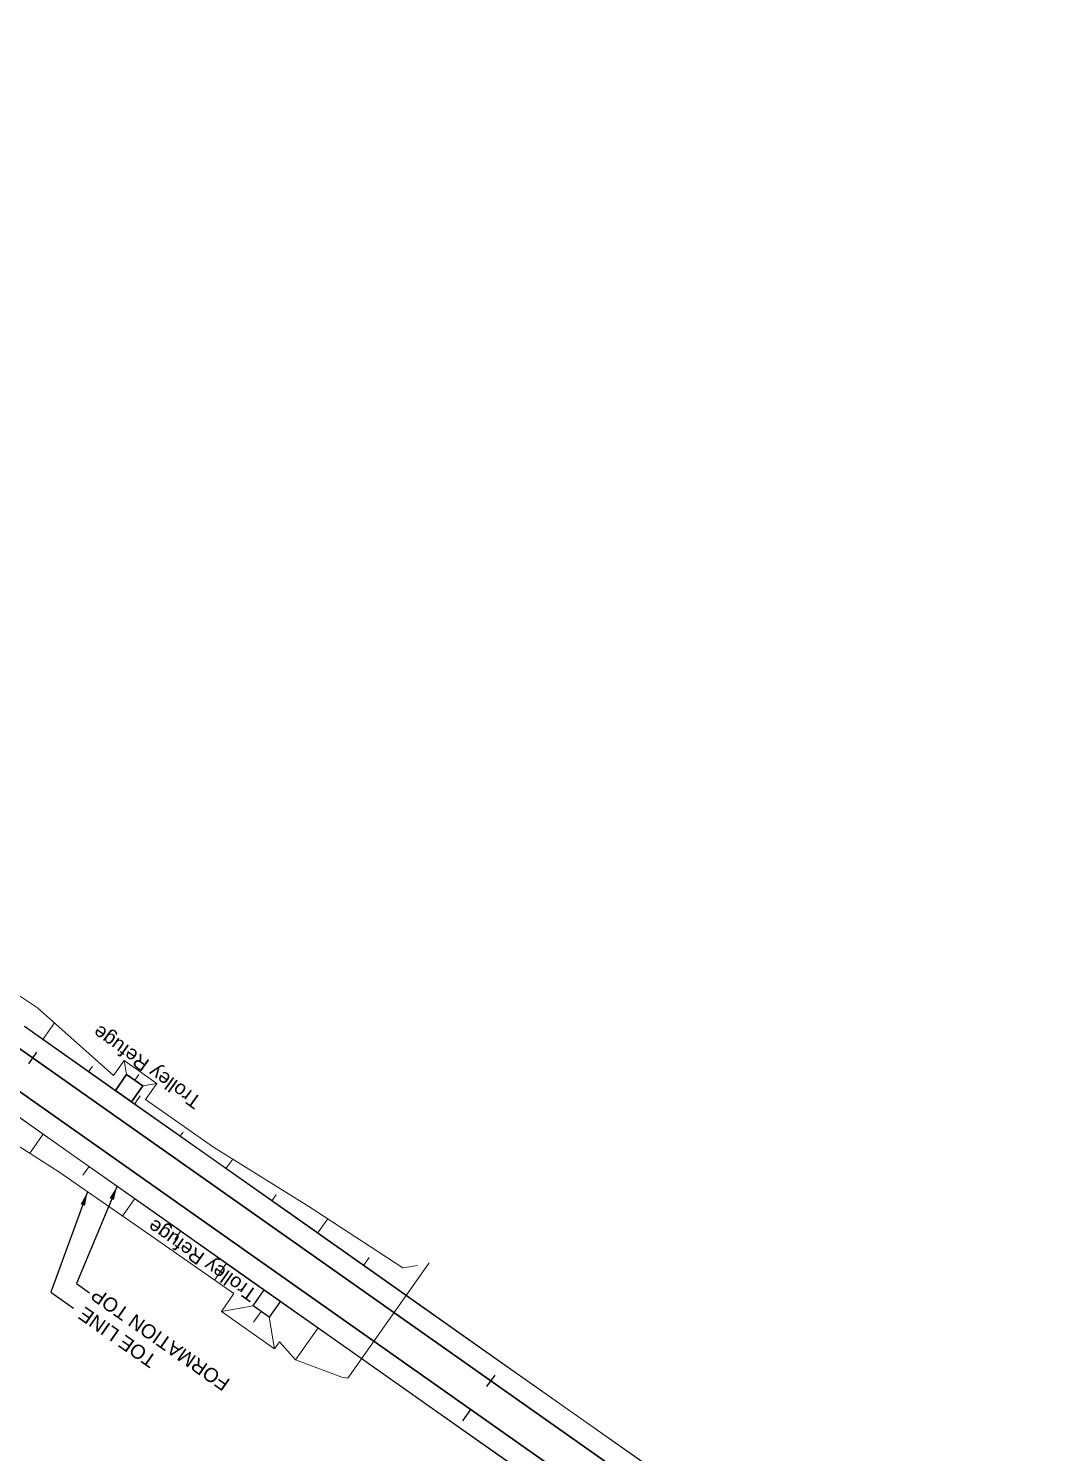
# Model space of a CAD drawing. Header units: metres. Extents: x 646784 to 658818, y 3369438 to 3378376.
# Drawn here: x 658107.3 to 658289.6, y 3369939.5 to 3370193.6 of the extents above; entities that cross this region are included whole.
import ezdxf
from ezdxf.enums import TextEntityAlignment as Align

# ---------------------------------------------------------------- set-up
doc = ezdxf.new("R2010")
doc.units = ezdxf.units.M
doc.header["$MEASUREMENT"] = 0
doc.linetypes.add('CENTER2', pattern=[1.125, 0.75, -0.125, 0.125, -0.125])
for name, color, linetype, lineweight in [('C-ALIG-DG-SPIRAL', 1, 'CENTER2', 70), ('C-ALIG-LABL-DG', 1, 'Continuous', 25), ('PROPOSED DFCC TOE LINE', 239, 'Continuous', 0), ('PROPOSED DFCC TOE SLOPES', 239, 'Continuous', 0), ('PROPOSED DFCC TRACK', 1, 'Continuous', 0)]:
    doc.layers.add(name, color=color, linetype=linetype, lineweight=lineweight)
for name, color, linetype in [('LINK LINE', 190, 'Continuous'), ('PROPOSED DFCC FORMATION LINE', 187, 'Continuous'), ('PROPOSED FORMATION LINE - Connecting line', 187, 'Continuous'), ('PROPOSED FORMATION LINE - PLAN', 187, 'Continuous'), ('Trolley Refuse', 10, 'Continuous')]:
    doc.layers.add(name, color=color, linetype=linetype)
doc.styles.get("Standard").update_dxf_attribs({"font": 'arial.ttf'})
doc.styles.add('Style-Arial', font='arial.ttf')
doc.dimstyles.new('ISO-25', dxfattribs={"dimtxt": 2.5, "dimasz": 2.5, "dimexe": 1.25, "dimexo": 0.625, "dimtad": 1, "dimtxsty": 'Standard', "dimcen": 2.5, "dimadec": 0, "dimazin": 0, "dimtfac": 1, "dimtmove": 0, "dimatfit": 3, "dimfxl": 1, "dimarcsym": 0})

# ---------------------------------------------------------------- blocks, each defined once
blk = doc.blocks.new('Tick Hor')
blk.add_lwpolyline([(-0.5, 0), (0.5, 0)])

msp = doc.modelspace()

# ---------------------------------------------------------------- linework, layer by layer
at = {"layer": 'C-ALIG-DG-SPIRAL', "color": 1, "linetype": 'Continuous', "lineweight": 30, "flags": 128}
msp.add_lwpolyline([(658289.6172, 3369874.2514), (657836.5764, 3370193.6147)], dxfattribs=at)
at = {"layer": 'C-ALIG-LABL-DG', "color": 1, "linetype": 'Continuous', "lineweight": 25}
msp.add_line((658186.1406, 3369947.1955), (658184.7002, 3369945.1521), dxfattribs=at)
at = {"layer": 'LINK LINE', "color": 190, "lineweight": 0, "flags": 128}
msp.add_lwpolyline([(658092.2326, 3370029.9464), (658108.8959, 3370018.8723), (658122.4725, 3370006.8016), (658124.3583, 3370009.4805), (658130.1855, 3370005.3783), (658128.1727, 3370002.5191), (658140.2952, 3369993.99), (658157.3117, 3369983.4169), (658174.0634, 3369972.4682), (658176.705, 3369972.8733)], dxfattribs=at)
at = {"layer": 'LINK LINE', "linetype": 'Continuous', "lineweight": 30, "flags": 128}
msp.add_lwpolyline([(658274.4557, 3369892.586), (658082.6553, 3370027.7924)], dxfattribs=at)
at = {"layer": 'LINK LINE', "color": 190, "linetype": 'Continuous', "lineweight": 0, "flags": 128}
for points in [[(658109.8281, 3370013.2255), (658111.9159, 3370016.1872)], [(658124.7972, 3370006.9542), (658124.3583, 3370009.4805)], [(658118.0015, 3370007.4639), (658118.7193, 3370008.4821)], [(658126.2282, 3370005.9468), (658126.946, 3370006.965)], [(658127.6592, 3370004.9394), (658130.1855, 3370005.3783)], [(658126.1748, 3370001.7022), (658127.2221, 3370003.1879)], [(658134.3481, 3369995.9406), (658134.8744, 3369996.6871)], [(658142.5215, 3369990.1789), (658143.7117, 3369991.8673)], [(658150.6948, 3369984.4173), (658151.4574, 3369985.499)], [(658158.8681, 3369978.6556), (658160.675, 3369981.2187)], [(658167.0415, 3369972.894), (658168.0461, 3369974.3192)]]:
    msp.add_lwpolyline(points, dxfattribs=at)
at = {"layer": 'LINK LINE', "linetype": 'Continuous', "lineweight": 30, "flags": 128}
msp.add_lwpolyline([(658124.7972, 3370006.9542), (658127.6592, 3370004.9394), (658125.6445, 3370002.0775), (658122.7825, 3370004.0922)], close=True, dxfattribs=at)
at = {"layer": 'PROPOSED DFCC FORMATION LINE', "lineweight": 0, "flags": 128}
for points in [[(658220.9729, 3369934.8759), (658204.6262, 3369946.3992), (658188.2795, 3369957.9225), (658171.9329, 3369969.4458), (658155.5862, 3369980.9691), (658139.2395, 3369992.4924), (658122.8929, 3370004.0157), (658106.5462, 3370015.5391)], [(658229.3691, 3369912.073), (658213.0225, 3369923.5963), (658196.6758, 3369935.1196), (658180.3291, 3369946.6429), (658163.9825, 3369958.1662), (658147.6358, 3369969.6895), (658131.2891, 3369981.2128), (658114.9425, 3369992.7361), (658098.5958, 3370004.2594)], [(658196.7046, 3369935.1604), (658180.3579, 3369946.6837), (658164.0113, 3369958.207), (658147.6646, 3369969.7303), (658131.3179, 3369981.2536), (658114.9713, 3369992.7769), (658098.6246, 3370004.3002)]]:
    msp.add_lwpolyline(points, dxfattribs=at)
at = {"layer": 'PROPOSED DFCC TOE LINE', "lineweight": 0, "flags": 128}
for points in [[(658143.9384, 3369967.8679), (658129.158, 3369978.1895), (658112.7193, 3369989.5823), (658095.8348, 3370000.3426), (658079.083, 3370011.2913), (658062.6147, 3370022.6421), (658045.8749, 3370033.6077), (658038.1212, 3370038.4976)], [(658152.0755, 3369959.2952), (658151.1782, 3369958.0223), (658141.7053, 3369964.7), (658143.9384, 3369967.8679)], [(658147.342, 3369965.6755), (658141.7053, 3369964.7)], [(658150.2027, 3369963.659), (658151.1782, 3369958.0223)], [(658163.1575, 3369952.9702), (658154.9262, 3369956.0408), (658152.0755, 3369959.2952)]]:
    msp.add_lwpolyline(points, dxfattribs=at)
at = {"layer": 'PROPOSED DFCC TOE SLOPES', "linetype": 'Continuous', "lineweight": 0, "flags": 128}
for points in [[(658109.9222, 3369996.3362), (658107.5041, 3369992.9059)], [(658118.0956, 3369990.5745), (658116.9784, 3369988.9897)], [(658126.2689, 3369984.8129), (658124.0805, 3369981.7084)], [(658134.4422, 3369979.0512), (658133.3671, 3369977.5261)], [(658142.6156, 3369973.2896), (658140.4908, 3369970.2755)], [(658148.7723, 3369964.6673), (658147.4514, 3369962.7934)], [(658158.9622, 3369961.7663), (658154.9262, 3369956.0408)]]:
    msp.add_lwpolyline(points, dxfattribs=at)
at = {"layer": 'PROPOSED DFCC TRACK', "color": 12, "flags": 128}
msp.add_lwpolyline([(658289.6175, 3369874.2512), (657836.5764, 3370193.6147)], dxfattribs=at)
at = {"layer": 'PROPOSED DFCC TRACK', "linetype": 'Continuous', "elevation": 270.988, "flags": 128}
msp.add_lwpolyline([(658178.778, 3369973.341), (658164.2701, 3369952.7689), (658163.1575, 3369952.9702)], dxfattribs=at)
at = {"layer": 'PROPOSED FORMATION LINE - Connecting line', "lineweight": 0, "flags": 128}
msp.add_lwpolyline([(658237.3483, 3369923.3935), (658221.0017, 3369934.9168), (658204.655, 3369946.4401), (658188.3083, 3369957.9634), (658171.9617, 3369969.4867), (658155.615, 3369981.01), (658139.2683, 3369992.5333), (658122.9217, 3370004.0566), (658106.575, 3370015.5799)], dxfattribs=at)
at = {"layer": 'Trolley Refuse'}
msp.add_lwpolyline([(658149.3586, 3369968.5362), (658152.2192, 3369966.5196), (658150.2027, 3369963.659), (658147.342, 3369965.6755)], close=True, dxfattribs=at)

# ---------------------------------------------------------------- block references
at = {"layer": 'LINK LINE', "linetype": 'Continuous', "lineweight": 30, "xscale": 2.5, "yscale": 2.5, "zscale": 2.5, "rotation": 234.818733108961}
for p in [(658108.0074, 3370009.9209), (658189.7408, 3369952.3044)]:
    msp.add_blockref('Tick Hor', p, dxfattribs=at)

# ---------------------------------------------------------------- texts
at = {"layer": 'LINK LINE', "linetype": 'Continuous', "lineweight": 30, "style": 'Style-Arial'}
msp.add_text('Trolley Refuge', height=2.5, rotation=144.282927, dxfattribs=at).set_placement((658138.3661, 3370002.6821))
at = {"layer": 'PROPOSED DFCC TOE LINE', "lineweight": 0}
msp.add_text(' TOE LINE', height=2.5, rotation=145.006479, dxfattribs=at).set_placement((658117.3589, 3369965.6542), align=Align.RIGHT)
at = {"layer": 'PROPOSED FORMATION LINE - PLAN', "lineweight": 0}
msp.add_text(' FORMATION TOP', height=2.5, rotation=145.006479, dxfattribs=at).set_placement((658119.5952, 3369969.0664), align=Align.RIGHT)
at = {"layer": 'Trolley Refuse', "style": 'Style-Arial'}
msp.add_text('Trolley Refuge', height=2.5, rotation=145, dxfattribs=at).set_placement((658148.2967, 3369968.2977))

# ---------------------------------------------------------------- leaders
at = {"layer": 'PROPOSED DFCC TOE LINE', "lineweight": 0}
msp.add_leader([(658117.8311, 3369986.0395), (658111.2941, 3369968.1069), (658115.3314, 3369965.2682)], dimstyle='ISO-25', override={"dimtxt": 3, "dimasz": 2.5, "dimgap": 0.625, "dimtad": 0, "dimdec": 3, "dimzin": 2, "dimtdec": 3}, dxfattribs=at)
at = {"layer": 'PROPOSED FORMATION LINE - PLAN', "lineweight": 0}
msp.add_leader([(658123.0977, 3369987.0484), (658115.8326, 3369969.6691), (658118.1404, 3369968.0331)], dimstyle='ISO-25', override={"dimtxt": 3, "dimasz": 2.5, "dimgap": 0.625, "dimtad": 0, "dimdec": 3, "dimzin": 2, "dimtdec": 3}, dxfattribs=at)

doc.saveas('drawing.dxf')
